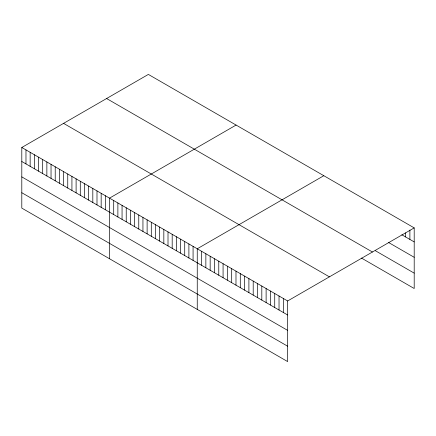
<?xml version="1.0" encoding="UTF-8"?>
<svg xmlns="http://www.w3.org/2000/svg" width="436" height="436" viewBox="0 0 436 436"><rect width="100%" height="100%" fill="white"/><g stroke="black" fill="none" stroke-linecap="round" stroke-linejoin="round"><path stroke-width="0.65" d="M21.8 147.488L287.635 300.965L287.635 361.586L21.8 208.108L21.8 147.488L148.365 74.414L414.2 227.892L414.2 288.512L361.477 258.074M236.089 125.061L109.523 198.135L109.523 258.755M323.817 175.708L197.252 248.782L197.252 309.402M287.635 300.965L414.2 227.892M401.829 234.77L414.2 241.915M388.378 242.383L414.2 257.295M375.461 250.771L414.2 273.138M106.597 98.525L372.431 252.008M63.569 123.372L329.403 276.849M21.8 161.505L287.635 314.988M21.8 176.885L287.635 330.363M21.8 192.728L287.635 346.206M409.895 230.083L409.895 239.429M405.594 232.938L405.594 236.944M283.329 298.48L283.329 312.503M279.029 295.995L279.029 310.018M274.724 293.51L274.724 307.533M270.418 291.025L270.418 305.047M266.118 288.539L266.118 302.562M261.813 286.054L261.813 300.077M257.507 283.569L257.507 297.592M253.202 281.084L253.202 295.107M248.901 278.599L248.901 292.621M244.596 276.113L244.596 290.136M240.291 273.628L240.291 287.651M235.985 271.143L235.985 285.166M231.685 268.663L231.685 282.681M227.379 266.178L227.379 280.195M223.074 263.693L223.074 277.71M218.774 261.208L218.774 275.225M214.468 258.722L214.468 272.74M210.163 256.237L210.163 270.26M205.857 253.752L205.857 267.775M201.557 251.267L201.557 265.29M193.072 246.367L193.072 260.39M188.897 243.958L188.897 257.981M184.717 241.544L184.717 255.567M180.542 239.135L180.542 253.158M176.362 236.721L176.362 250.744M172.187 234.312L172.187 248.335M168.007 231.898L168.007 245.92M163.832 229.489L163.832 243.506M159.652 227.074L159.652 241.097M155.478 224.665L155.478 238.683M151.297 222.251L151.297 236.274M147.123 219.842L147.123 233.86M142.943 217.428L142.943 231.451M138.768 215.019L138.768 229.036M134.588 212.605L134.588 226.627M130.413 210.19L130.413 224.213M126.233 207.781L126.233 221.804M122.058 205.367L122.058 219.39M117.878 202.958L117.878 216.981M113.703 200.544L113.703 214.567M105.349 195.72L105.349 209.743M101.168 193.311L101.168 207.329M96.994 190.897L96.994 204.92M92.814 188.488L92.814 202.506M88.639 186.074L88.639 200.097M84.459 183.665L84.459 197.682M80.284 181.251L80.284 195.274M76.104 178.836L76.104 192.859M71.929 176.427L71.929 190.45M67.749 174.013L67.749 188.036M63.574 171.604L63.574 185.627M59.394 169.19L59.394 183.213M55.219 166.781L55.219 180.804M51.039 164.367L51.039 178.389M46.865 161.958L46.865 175.981M42.684 159.543L42.684 173.566M38.51 157.134L38.51 171.152M34.33 154.72L34.33 168.743M30.155 152.311L30.155 166.329M25.975 149.897L25.975 163.92"/></g></svg>
